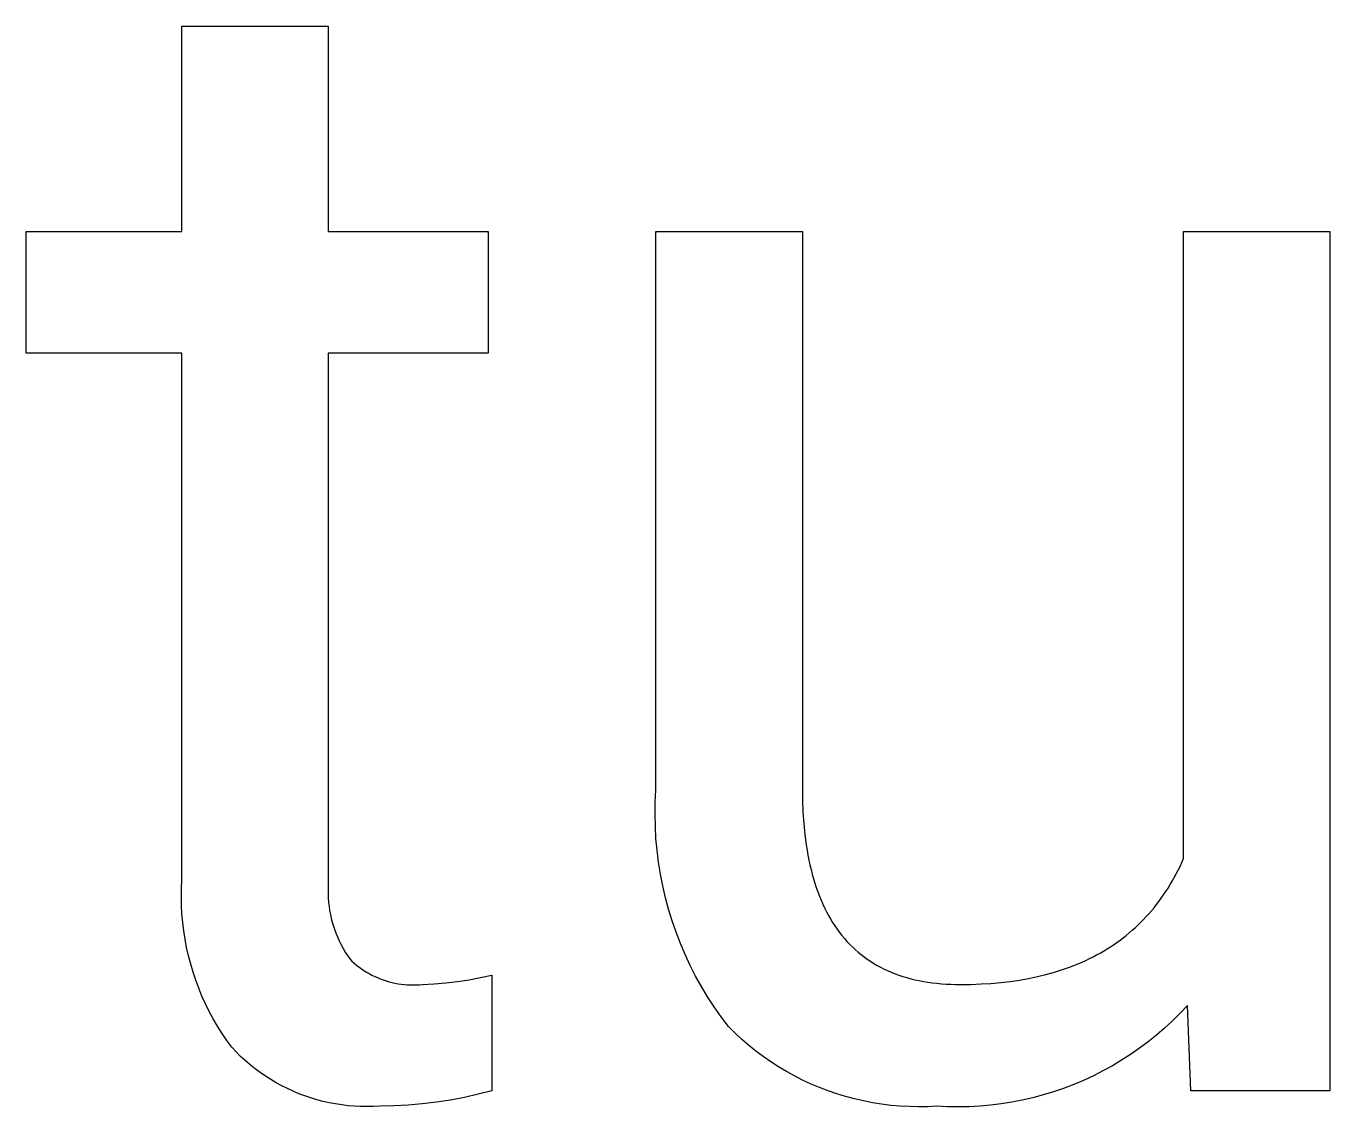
# Model space of a CAD drawing. Header units: millimetres. Extents: x -987 to 2591, y -102 to 2398.
# Drawn here: x 1527.71 to 1557.03, y 54.9 to 79.21 of the extents above; entities that cross this region are included whole.
import ezdxf

# ---------------------------------------------------------------- set-up
doc = ezdxf.new("R2010")
doc.units = ezdxf.units.MM
doc.header["$MEASUREMENT"] = 0
doc.layers.add('Domyślny', color=7, linetype='Continuous', true_color=0x000000)

msp = doc.modelspace()

# ---------------------------------------------------------------- linework, layer by layer
at = {"layer": 'Domyślny'}
for p, q in [((1531.211, 74.592), (1531.211, 79.21)), ((1531.211, 79.21), (1534.504, 79.21)), ((1534.504, 79.21), (1534.504, 74.592)), ((1527.707, 71.855), (1527.707, 74.592)), ((1527.707, 74.592), (1531.211, 74.592)), ((1534.504, 74.592), (1538.096, 74.592)), ((1538.096, 74.592), (1538.096, 71.855)), ((1541.87, 62.025), (1541.87, 74.592)), ((1541.87, 74.592), (1545.163, 74.592)), ((1545.163, 74.592), (1545.163, 62.065)), ((1553.737, 60.488), (1553.737, 74.592)), ((1553.737, 74.592), (1557.027, 74.592)), ((1557.027, 74.592), (1557.027, 55.263)), ((1531.211, 71.855), (1527.707, 71.855)), ((1531.211, 60.007), (1531.211, 71.855)), ((1538.096, 71.855), (1534.504, 71.855)), ((1534.504, 71.855), (1534.504, 59.962)), ((1541.856, 61.755), (1541.87, 62.025)), ((1545.163, 62.065), (1545.166, 61.794)), ((1541.852, 61.484), (1541.856, 61.755)), ((1545.166, 61.794), (1545.177, 61.531)), ((1541.858, 61.214), (1541.852, 61.484)), ((1545.177, 61.531), (1545.194, 61.277)), ((1541.872, 60.944), (1541.858, 61.214)), ((1545.194, 61.277), (1545.218, 61.032)), ((1545.218, 61.032), (1545.25, 60.795)), ((1541.896, 60.675), (1541.872, 60.944)), ((1545.25, 60.795), (1545.268, 60.68)), ((1541.93, 60.406), (1541.896, 60.675)), ((1541.973, 60.139), (1541.93, 60.406)), ((1545.268, 60.68), (1545.288, 60.567)), ((1545.288, 60.567), (1545.309, 60.456)), ((1545.309, 60.456), (1545.333, 60.348)), ((1553.656, 60.314), (1553.697, 60.4)), ((1553.697, 60.4), (1553.737, 60.488)), ((1542.025, 59.874), (1541.973, 60.139)), ((1545.333, 60.348), (1545.358, 60.241)), ((1545.358, 60.241), (1545.385, 60.137)), ((1545.385, 60.137), (1545.414, 60.035)), ((1553.527, 60.063), (1553.571, 60.145)), ((1553.571, 60.145), (1553.614, 60.229)), ((1553.614, 60.229), (1553.656, 60.314)), ((1531.199, 59.626), (1531.202, 59.816)), ((1531.202, 59.816), (1531.211, 60.007)), ((1534.499, 59.87), (1534.497, 59.779)), ((1534.504, 59.962), (1534.499, 59.87)), ((1542.086, 59.61), (1542.025, 59.874)), ((1545.414, 60.035), (1545.444, 59.935)), ((1545.444, 59.935), (1545.476, 59.837)), ((1545.476, 59.837), (1545.51, 59.741)), ((1553.336, 59.748), (1553.386, 59.825)), ((1553.386, 59.825), (1553.434, 59.903)), ((1553.434, 59.903), (1553.481, 59.982)), ((1553.481, 59.982), (1553.527, 60.063)), ((1531.203, 59.435), (1531.199, 59.626)), ((1534.497, 59.779), (1534.498, 59.687)), ((1534.498, 59.687), (1534.502, 59.596)), ((1534.502, 59.596), (1534.509, 59.505)), ((1542.156, 59.349), (1542.086, 59.61)), ((1545.51, 59.741), (1545.546, 59.647)), ((1545.546, 59.647), (1545.583, 59.556)), ((1545.583, 59.556), (1545.622, 59.467)), ((1553.126, 59.455), (1553.181, 59.526)), ((1553.181, 59.526), (1553.234, 59.599)), ((1553.234, 59.599), (1553.286, 59.673)), ((1553.286, 59.673), (1553.336, 59.748)), ((1531.213, 59.244), (1531.203, 59.435)), ((1531.23, 59.054), (1531.213, 59.244)), ((1534.509, 59.505), (1534.52, 59.414)), ((1534.52, 59.414), (1534.534, 59.324)), ((1534.534, 59.324), (1534.55, 59.234)), ((1534.55, 59.234), (1534.57, 59.144)), ((1542.235, 59.09), (1542.156, 59.349)), ((1545.622, 59.467), (1545.663, 59.379)), ((1545.663, 59.379), (1545.705, 59.294)), ((1545.705, 59.294), (1545.75, 59.212)), ((1552.897, 59.184), (1552.956, 59.25)), ((1552.956, 59.25), (1553.014, 59.317)), ((1553.014, 59.317), (1553.071, 59.385)), ((1553.071, 59.385), (1553.126, 59.455)), ((1531.253, 58.864), (1531.23, 59.054)), ((1534.57, 59.144), (1534.593, 59.056)), ((1534.593, 59.056), (1534.619, 58.968)), ((1534.619, 58.968), (1534.648, 58.881)), ((1542.324, 58.835), (1542.235, 59.09)), ((1545.75, 59.212), (1545.796, 59.131)), ((1545.796, 59.131), (1545.844, 59.052)), ((1545.844, 59.052), (1545.893, 58.976)), ((1545.893, 58.976), (1545.944, 58.902)), ((1552.582, 58.877), (1552.647, 58.935)), ((1552.647, 58.935), (1552.712, 58.996)), ((1552.712, 58.996), (1552.775, 59.057)), ((1552.775, 59.057), (1552.836, 59.12)), ((1552.836, 59.12), (1552.897, 59.184)), ((1531.283, 58.676), (1531.253, 58.864)), ((1531.318, 58.488), (1531.283, 58.676)), ((1534.648, 58.881), (1534.68, 58.796)), ((1534.68, 58.796), (1534.715, 58.711)), ((1534.715, 58.711), (1534.753, 58.628)), ((1542.421, 58.582), (1542.324, 58.835)), ((1545.944, 58.902), (1545.997, 58.83)), ((1545.997, 58.83), (1546.052, 58.76)), ((1546.052, 58.76), (1546.108, 58.692)), ((1546.108, 58.692), (1546.167, 58.626)), ((1552.236, 58.604), (1552.308, 58.656)), ((1552.308, 58.656), (1552.378, 58.709)), ((1552.378, 58.709), (1552.447, 58.763)), ((1552.447, 58.763), (1552.515, 58.819)), ((1552.515, 58.819), (1552.582, 58.877)), ((1531.36, 58.302), (1531.318, 58.488)), ((1534.753, 58.628), (1534.794, 58.546)), ((1534.794, 58.546), (1534.837, 58.466)), ((1534.837, 58.466), (1534.883, 58.387)), ((1534.883, 58.387), (1534.932, 58.309)), ((1542.526, 58.333), (1542.421, 58.582)), ((1546.167, 58.626), (1546.227, 58.563)), ((1546.227, 58.563), (1546.288, 58.501)), ((1546.288, 58.501), (1546.352, 58.442)), ((1546.352, 58.442), (1546.417, 58.385)), ((1546.417, 58.385), (1546.484, 58.33)), ((1551.781, 58.322), (1551.86, 58.365)), ((1551.86, 58.365), (1551.938, 58.41)), ((1551.938, 58.41), (1552.014, 58.457)), ((1552.014, 58.457), (1552.089, 58.504)), ((1552.089, 58.504), (1552.163, 58.553)), ((1552.163, 58.553), (1552.236, 58.604)), ((1531.409, 58.118), (1531.36, 58.302)), ((1531.463, 57.935), (1531.409, 58.118)), ((1534.932, 58.309), (1534.984, 58.234)), ((1534.984, 58.234), (1535.034, 58.186)), ((1535.034, 58.186), (1535.085, 58.14)), ((1535.085, 58.14), (1535.138, 58.096)), ((1535.138, 58.096), (1535.192, 58.053)), ((1535.192, 58.053), (1535.248, 58.013)), ((1542.641, 58.088), (1542.526, 58.333)), ((1542.764, 57.847), (1542.641, 58.088)), ((1546.484, 58.33), (1546.552, 58.278)), ((1546.552, 58.278), (1546.623, 58.227)), ((1546.623, 58.227), (1546.695, 58.179)), ((1546.695, 58.179), (1546.769, 58.132)), ((1546.769, 58.132), (1546.844, 58.088)), ((1546.844, 58.088), (1546.921, 58.046)), ((1551.104, 58.023), (1551.193, 58.056)), ((1551.193, 58.056), (1551.281, 58.09)), ((1551.281, 58.09), (1551.367, 58.125)), ((1551.367, 58.125), (1551.452, 58.162)), ((1551.452, 58.162), (1551.536, 58.2)), ((1551.536, 58.2), (1551.619, 58.239)), ((1551.619, 58.239), (1551.701, 58.28)), ((1551.701, 58.28), (1551.781, 58.322)), ((1531.524, 57.754), (1531.463, 57.935)), ((1535.248, 58.013), (1535.305, 57.974)), ((1535.305, 57.974), (1535.364, 57.938)), ((1535.364, 57.938), (1535.423, 57.903)), ((1535.423, 57.903), (1535.484, 57.871)), ((1535.484, 57.871), (1535.546, 57.84)), ((1535.546, 57.84), (1535.609, 57.812)), ((1535.609, 57.812), (1535.673, 57.786)), ((1535.673, 57.786), (1535.737, 57.762)), ((1535.737, 57.762), (1535.803, 57.74)), ((1537.408, 57.725), (1537.668, 57.764)), ((1537.668, 57.764), (1537.927, 57.812)), ((1537.927, 57.812), (1538.184, 57.869)), ((1538.184, 57.869), (1538.184, 55.268)), ((1542.895, 57.611), (1542.764, 57.847)), ((1546.921, 58.046), (1547, 58.006)), ((1547, 58.006), (1547.081, 57.969)), ((1547.081, 57.969), (1547.164, 57.933)), ((1547.164, 57.933), (1547.248, 57.9)), ((1547.248, 57.9), (1547.334, 57.869)), ((1547.334, 57.869), (1547.422, 57.84)), ((1547.422, 57.84), (1547.511, 57.813)), ((1547.511, 57.813), (1547.602, 57.788)), ((1547.602, 57.788), (1547.695, 57.765)), ((1547.695, 57.765), (1547.79, 57.745)), ((1550.045, 57.757), (1550.249, 57.793)), ((1550.249, 57.793), (1550.448, 57.835)), ((1550.448, 57.835), (1550.642, 57.882)), ((1550.642, 57.882), (1550.83, 57.934)), ((1550.83, 57.934), (1550.923, 57.963)), ((1550.923, 57.963), (1551.014, 57.992)), ((1551.014, 57.992), (1551.104, 58.023)), ((1531.591, 57.575), (1531.524, 57.754)), ((1531.663, 57.398), (1531.591, 57.575)), ((1535.803, 57.74), (1535.869, 57.72)), ((1535.869, 57.72), (1535.936, 57.703)), ((1535.936, 57.703), (1536.003, 57.688)), ((1536.003, 57.688), (1536.071, 57.675)), ((1536.071, 57.675), (1536.139, 57.665)), ((1536.139, 57.665), (1536.208, 57.657)), ((1536.208, 57.657), (1536.276, 57.651)), ((1536.276, 57.651), (1536.345, 57.648)), ((1536.345, 57.648), (1536.414, 57.647)), ((1536.414, 57.647), (1536.483, 57.648)), ((1536.483, 57.648), (1536.552, 57.652)), ((1536.552, 57.652), (1536.621, 57.658)), ((1536.621, 57.658), (1536.884, 57.672)), ((1536.884, 57.672), (1537.146, 57.694)), ((1537.146, 57.694), (1537.408, 57.725)), ((1543.034, 57.379), (1542.895, 57.611)), ((1547.79, 57.745), (1547.886, 57.727)), ((1547.886, 57.727), (1547.984, 57.71)), ((1547.984, 57.71), (1548.084, 57.697)), ((1548.084, 57.697), (1548.186, 57.685)), ((1548.186, 57.685), (1548.289, 57.675)), ((1548.289, 57.675), (1548.394, 57.667)), ((1548.394, 57.667), (1548.501, 57.662)), ((1548.501, 57.662), (1548.61, 57.659)), ((1548.61, 57.659), (1548.72, 57.658)), ((1548.72, 57.658), (1548.953, 57.661)), ((1548.953, 57.661), (1549.182, 57.669)), ((1549.182, 57.669), (1549.405, 57.683)), ((1549.405, 57.683), (1549.623, 57.702)), ((1549.623, 57.702), (1549.837, 57.727)), ((1549.837, 57.727), (1550.045, 57.757)), ((1531.742, 57.224), (1531.663, 57.398)), ((1531.826, 57.053), (1531.742, 57.224)), ((1543.181, 57.152), (1543.034, 57.379)), ((1553.825, 57.187), (1553.659, 57.011)), ((1553.897, 55.263), (1553.825, 57.187)), ((1531.917, 56.885), (1531.826, 57.053)), ((1532.012, 56.72), (1531.917, 56.885)), ((1543.336, 56.93), (1543.181, 57.152)), ((1543.499, 56.714), (1543.336, 56.93)), ((1553.659, 57.011), (1553.487, 56.841)), ((1532.114, 56.558), (1532.012, 56.72)), ((1543.646, 56.568), (1543.499, 56.714)), ((1553.31, 56.677), (1553.126, 56.519)), ((1553.487, 56.841), (1553.31, 56.677)), ((1532.22, 56.4), (1532.114, 56.558)), ((1532.332, 56.245), (1532.22, 56.4)), ((1543.798, 56.428), (1543.646, 56.568)), ((1543.955, 56.292), (1543.798, 56.428)), ((1552.938, 56.368), (1552.744, 56.223)), ((1553.126, 56.519), (1552.938, 56.368)), ((1532.43, 56.142), (1532.332, 56.245)), ((1532.532, 56.042), (1532.43, 56.142)), ((1532.637, 55.946), (1532.532, 56.042)), ((1544.116, 56.162), (1543.955, 56.292)), ((1544.282, 56.038), (1544.116, 56.162)), ((1544.452, 55.92), (1544.282, 56.038)), ((1552.546, 56.085), (1552.342, 55.954)), ((1552.744, 56.223), (1552.546, 56.085)), ((1532.745, 55.853), (1532.637, 55.946)), ((1532.857, 55.764), (1532.745, 55.853)), ((1532.971, 55.679), (1532.857, 55.764)), ((1544.626, 55.808), (1544.452, 55.92)), ((1544.804, 55.701), (1544.626, 55.808)), ((1551.923, 55.713), (1551.707, 55.604)), ((1552.135, 55.83), (1551.923, 55.713)), ((1552.342, 55.954), (1552.135, 55.83)), ((1533.088, 55.598), (1532.971, 55.679)), ((1533.208, 55.522), (1533.088, 55.598)), ((1533.331, 55.449), (1533.208, 55.522)), ((1533.456, 55.381), (1533.331, 55.449)), ((1544.985, 55.601), (1544.804, 55.701)), ((1545.17, 55.507), (1544.985, 55.601)), ((1545.358, 55.42), (1545.17, 55.507)), ((1545.548, 55.339), (1545.358, 55.42)), ((1551.488, 55.502), (1551.265, 55.408)), ((1551.707, 55.604), (1551.488, 55.502)), ((1533.583, 55.317), (1533.456, 55.381)), ((1533.712, 55.257), (1533.583, 55.317)), ((1533.844, 55.202), (1533.712, 55.257)), ((1533.977, 55.152), (1533.844, 55.202)), ((1534.112, 55.106), (1533.977, 55.152)), ((1537.875, 55.189), (1537.563, 55.119)), ((1538.184, 55.268), (1537.875, 55.189)), ((1545.742, 55.265), (1545.548, 55.339)), ((1545.938, 55.198), (1545.742, 55.265)), ((1546.136, 55.138), (1545.938, 55.198)), ((1546.336, 55.084), (1546.136, 55.138)), ((1550.579, 55.173), (1550.345, 55.111)), ((1550.81, 55.243), (1550.579, 55.173)), ((1551.039, 55.322), (1550.81, 55.243)), ((1551.265, 55.408), (1551.039, 55.322)), ((1557.027, 55.263), (1553.897, 55.263)), ((1534.248, 55.065), (1534.112, 55.106)), ((1534.386, 55.029), (1534.248, 55.065)), ((1534.525, 54.997), (1534.386, 55.029)), ((1534.665, 54.971), (1534.525, 54.997)), ((1534.806, 54.949), (1534.665, 54.971)), ((1534.947, 54.932), (1534.806, 54.949)), ((1535.089, 54.92), (1534.947, 54.932)), ((1535.231, 54.913), (1535.089, 54.92)), ((1535.374, 54.911), (1535.231, 54.913)), ((1535.516, 54.913), (1535.374, 54.911)), ((1535.659, 54.921), (1535.516, 54.913)), ((1535.978, 54.928), (1535.659, 54.921)), ((1536.297, 54.945), (1535.978, 54.928)), ((1536.616, 54.973), (1536.297, 54.945)), ((1536.933, 55.012), (1536.616, 54.973)), ((1537.249, 55.06), (1536.933, 55.012)), ((1537.563, 55.119), (1537.249, 55.06)), ((1546.538, 55.038), (1546.336, 55.084)), ((1546.741, 54.998), (1546.538, 55.038)), ((1546.946, 54.966), (1546.741, 54.998)), ((1547.151, 54.94), (1546.946, 54.966)), ((1547.358, 54.922), (1547.151, 54.94)), ((1547.564, 54.911), (1547.358, 54.922)), ((1547.771, 54.907), (1547.564, 54.911)), ((1547.979, 54.91), (1547.771, 54.907)), ((1548.185, 54.921), (1547.979, 54.91)), ((1548.427, 54.909), (1548.185, 54.921)), ((1548.669, 54.905), (1548.427, 54.909)), ((1548.911, 54.909), (1548.669, 54.905)), ((1549.152, 54.922), (1548.911, 54.909)), ((1549.393, 54.943), (1549.152, 54.922)), ((1549.633, 54.973), (1549.393, 54.943)), ((1549.872, 55.01), (1549.633, 54.973)), ((1550.109, 55.056), (1549.872, 55.01)), ((1550.345, 55.111), (1550.109, 55.056))]:
    msp.add_line(p, q, dxfattribs=at)

doc.saveas('drawing.dxf')
